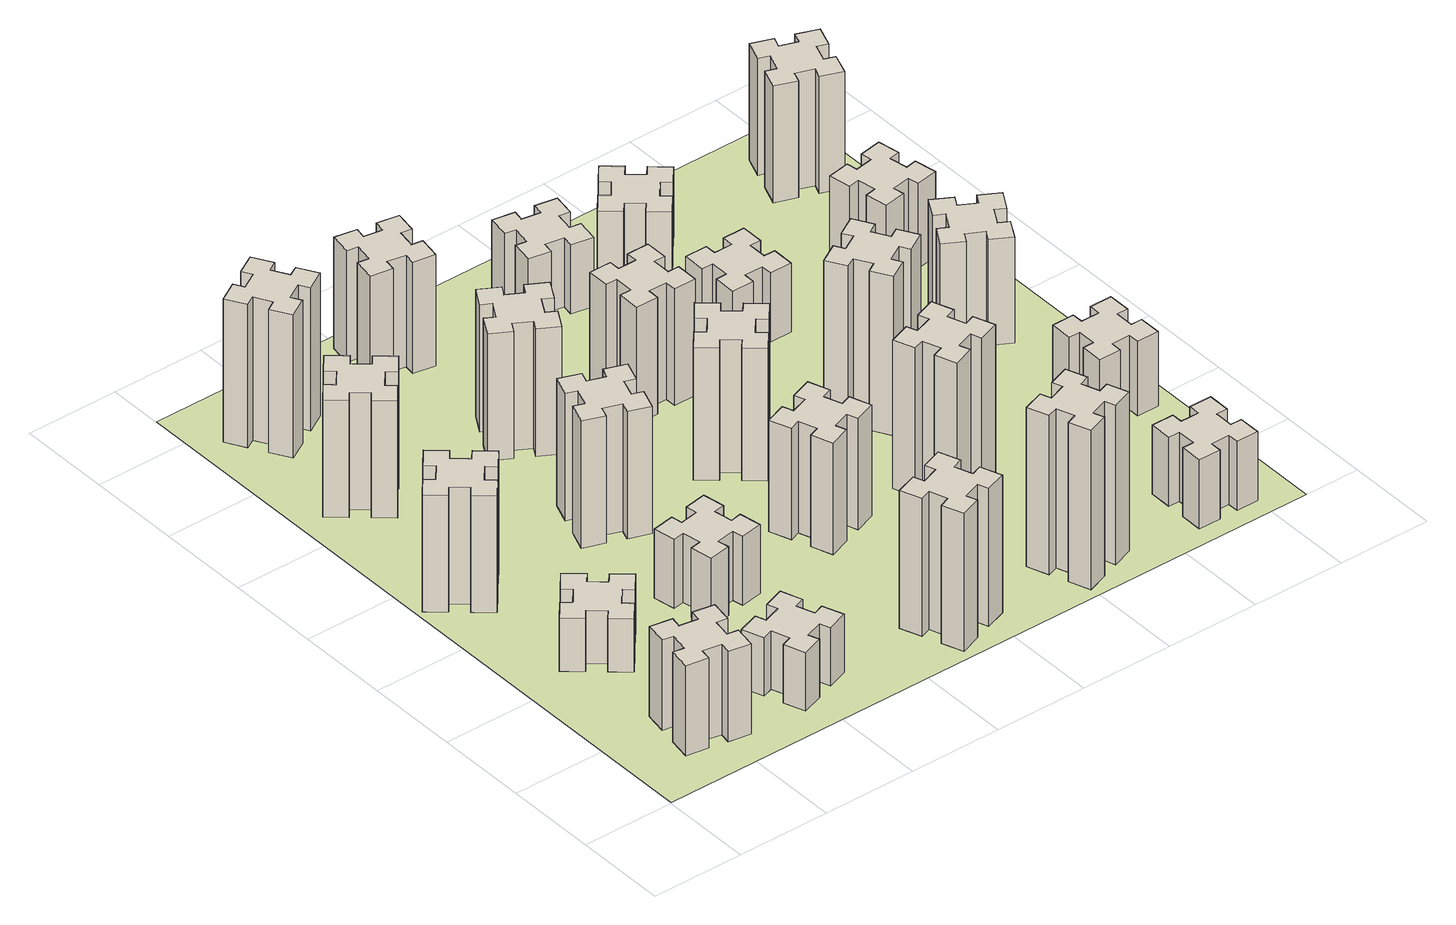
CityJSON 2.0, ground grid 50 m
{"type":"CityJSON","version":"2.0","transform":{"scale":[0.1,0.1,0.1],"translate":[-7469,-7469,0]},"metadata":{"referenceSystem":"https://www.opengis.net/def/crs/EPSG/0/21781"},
"CityObjects":{
"building1":{"type":"Building","attributes":{"class":"1000","function":"1000","usage":"1000","yearOfConstruction":2016,"roofType":"1000","measuredHeight":51,"storeysAboveGround":30,"storeysBelowGround":0},"geometry":[{"type":"Solid","lod":"1","boundaries":[[[[0,1,2,3,4,5,6,7,8,9,10,11,12,13,14,15,16,17,18,19]],[[17,16,20,21]],[[16,15,22,20]],[[15,14,23,22]],[[14,13,24,23]],[[13,12,25,24]],[[12,11,26,25]],[[11,10,27,26]],[[10,9,28,27]],[[9,8,29,28]],[[8,7,30,29]],[[7,6,31,30]],[[6,5,32,31]],[[5,4,33,32]],[[4,3,34,33]],[[3,2,35,34]],[[2,1,36,35]],[[1,0,37,36]],[[0,19,38,37]],[[19,18,39,38]],[[18,17,21,39]],[[24,25,26,27,28,29,30,31,32,33,34,35,36,37,38,39,21,20,22,23]]]]}]},
"building2":{"type":"Building","attributes":{"class":"1000","function":"1000","usage":"1000","yearOfConstruction":2016,"roofType":"1000","measuredHeight":30,"storeysAboveGround":30,"storeysBelowGround":0},"geometry":[{"type":"Solid","lod":"1","boundaries":[[[[40,41,42,43,44,45,46,47,48,49,50,51,52,53,54,55,56,57,58,59]],[[57,56,60,61]],[[56,55,62,60]],[[55,54,63,62]],[[54,53,64,63]],[[53,52,65,64]],[[52,51,66,65]],[[51,50,67,66]],[[50,49,68,67]],[[49,48,69,68]],[[48,47,70,69]],[[47,46,71,70]],[[46,45,72,71]],[[45,44,73,72]],[[44,43,74,73]],[[43,42,75,74]],[[42,41,76,75]],[[41,40,77,76]],[[40,59,78,77]],[[59,58,79,78]],[[58,57,61,79]],[[64,65,66,67,68,69,70,71,72,73,74,75,76,77,78,79,61,60,62,63]]]]}]},
"building3":{"type":"Building","attributes":{"class":"1000","function":"1000","usage":"1000","yearOfConstruction":2016,"roofType":"1000","measuredHeight":66,"storeysAboveGround":30,"storeysBelowGround":0},"geometry":[{"type":"Solid","lod":"1","boundaries":[[[[80,81,82,83,84,85,86,87,88,89,90,91,92,93,94,95,96,97,98,99]],[[97,96,100,101]],[[96,95,102,100]],[[95,94,103,102]],[[94,93,104,103]],[[93,92,105,104]],[[92,91,106,105]],[[91,90,107,106]],[[90,89,108,107]],[[89,88,109,108]],[[88,87,110,109]],[[87,86,111,110]],[[86,85,112,111]],[[85,84,113,112]],[[84,83,114,113]],[[83,82,115,114]],[[82,81,116,115]],[[81,80,117,116]],[[80,99,118,117]],[[99,98,119,118]],[[98,97,101,119]],[[104,105,106,107,108,109,110,111,112,113,114,115,116,117,118,119,101,100,102,103]]]]}]},
"building4":{"type":"Building","attributes":{"class":"1000","function":"1000","usage":"1000","yearOfConstruction":2016,"roofType":"1000","measuredHeight":33,"storeysAboveGround":30,"storeysBelowGround":0},"geometry":[{"type":"Solid","lod":"1","boundaries":[[[[120,121,122,123,124,125,126,127,128,129,130,131,132,133,134,135,136,137,138,139]],[[137,136,140,141]],[[136,135,142,140]],[[135,134,143,142]],[[134,133,144,143]],[[133,132,145,144]],[[132,131,146,145]],[[131,130,147,146]],[[130,129,148,147]],[[129,128,149,148]],[[128,127,150,149]],[[127,126,151,150]],[[126,125,152,151]],[[125,124,153,152]],[[124,123,154,153]],[[123,122,155,154]],[[122,121,156,155]],[[121,120,157,156]],[[120,139,158,157]],[[139,138,159,158]],[[138,137,141,159]],[[144,145,146,147,148,149,150,151,152,153,154,155,156,157,158,159,141,140,142,143]]]]}]},
"building5":{"type":"Building","attributes":{"class":"1000","function":"1000","usage":"1000","yearOfConstruction":2016,"roofType":"1000","measuredHeight":66,"storeysAboveGround":30,"storeysBelowGround":0},"geometry":[{"type":"Solid","lod":"1","boundaries":[[[[160,161,162,163,164,165,166,167,168,169,170,171,172,173,174,175,176,177,178,179]],[[177,176,180,181]],[[176,175,182,180]],[[175,174,183,182]],[[174,173,184,183]],[[173,172,185,184]],[[172,171,186,185]],[[171,170,187,186]],[[170,169,188,187]],[[169,168,189,188]],[[168,167,190,189]],[[167,166,191,190]],[[166,165,192,191]],[[165,164,193,192]],[[164,163,194,193]],[[163,162,195,194]],[[162,161,196,195]],[[161,160,197,196]],[[160,179,198,197]],[[179,178,199,198]],[[178,177,181,199]],[[184,185,186,187,188,189,190,191,192,193,194,195,196,197,198,199,181,180,182,183]]]]}]},
"building6":{"type":"Building","attributes":{"class":"1000","function":"1000","usage":"1000","yearOfConstruction":2016,"roofType":"1000","measuredHeight":81,"storeysAboveGround":30,"storeysBelowGround":0},"geometry":[{"type":"Solid","lod":"1","boundaries":[[[[200,201,202,203,204,205,206,207,208,209,210,211,212,213,214,215,216,217,218,219]],[[217,216,220,221]],[[216,215,222,220]],[[215,214,223,222]],[[214,213,224,223]],[[213,212,225,224]],[[212,211,226,225]],[[211,210,227,226]],[[210,209,228,227]],[[209,208,229,228]],[[208,207,230,229]],[[207,206,231,230]],[[206,205,232,231]],[[205,204,233,232]],[[204,203,234,233]],[[203,202,235,234]],[[202,201,236,235]],[[201,200,237,236]],[[200,219,238,237]],[[219,218,239,238]],[[218,217,221,239]],[[224,225,226,227,228,229,230,231,232,233,234,235,236,237,238,239,221,220,222,223]]]]}]},
"building7":{"type":"Building","attributes":{"class":"1000","function":"1000","usage":"1000","yearOfConstruction":2016,"roofType":"1000","measuredHeight":39,"storeysAboveGround":30,"storeysBelowGround":0},"geometry":[{"type":"Solid","lod":"1","boundaries":[[[[240,241,242,243,244,245,246,247,248,249,250,251,252,253,254,255,256,257,258,259]],[[257,256,260,261]],[[256,255,262,260]],[[255,254,263,262]],[[254,253,264,263]],[[253,252,265,264]],[[252,251,266,265]],[[251,250,267,266]],[[250,249,268,267]],[[249,248,269,268]],[[248,247,270,269]],[[247,246,271,270]],[[246,245,272,271]],[[245,244,273,272]],[[244,243,274,273]],[[243,242,275,274]],[[242,241,276,275]],[[241,240,277,276]],[[240,259,278,277]],[[259,258,279,278]],[[258,257,261,279]],[[264,265,266,267,268,269,270,271,272,273,274,275,276,277,278,279,261,260,262,263]]]]}]},
"building8":{"type":"Building","attributes":{"class":"1000","function":"1000","usage":"1000","yearOfConstruction":2016,"roofType":"1000","measuredHeight":72,"storeysAboveGround":30,"storeysBelowGround":0},"geometry":[{"type":"Solid","lod":"1","boundaries":[[[[280,281,282,283,284,285,286,287,288,289,290,291,292,293,294,295,296,297,298,299]],[[297,296,300,301]],[[296,295,302,300]],[[295,294,303,302]],[[294,293,304,303]],[[293,292,305,304]],[[292,291,306,305]],[[291,290,307,306]],[[290,289,308,307]],[[289,288,309,308]],[[288,287,310,309]],[[287,286,311,310]],[[286,285,312,311]],[[285,284,313,312]],[[284,283,314,313]],[[283,282,315,314]],[[282,281,316,315]],[[281,280,317,316]],[[280,299,318,317]],[[299,298,319,318]],[[298,297,301,319]],[[304,305,306,307,308,309,310,311,312,313,314,315,316,317,318,319,301,300,302,303]]]]}]},
"building9":{"type":"Building","attributes":{"class":"1000","function":"1000","usage":"1000","yearOfConstruction":2016,"roofType":"1000","measuredHeight":78,"storeysAboveGround":30,"storeysBelowGround":0},"geometry":[{"type":"Solid","lod":"1","boundaries":[[[[320,321,322,323,324,325,326,327,328,329,330,331,332,333,334,335,336,337,338,339]],[[337,336,340,341]],[[336,335,342,340]],[[335,334,343,342]],[[334,333,344,343]],[[333,332,345,344]],[[332,331,346,345]],[[331,330,347,346]],[[330,329,348,347]],[[329,328,349,348]],[[328,327,350,349]],[[327,326,351,350]],[[326,325,352,351]],[[325,324,353,352]],[[324,323,354,353]],[[323,322,355,354]],[[322,321,356,355]],[[321,320,357,356]],[[320,339,358,357]],[[339,338,359,358]],[[338,337,341,359]],[[344,345,346,347,348,349,350,351,352,353,354,355,356,357,358,359,341,340,342,343]]]]}]},
"building10":{"type":"Building","attributes":{"class":"1000","function":"1000","usage":"1000","yearOfConstruction":2016,"roofType":"1000","measuredHeight":72,"storeysAboveGround":30,"storeysBelowGround":0},"geometry":[{"type":"Solid","lod":"1","boundaries":[[[[360,361,362,363,364,365,366,367,368,369,370,371,372,373,374,375,376,377,378,379]],[[377,376,380,381]],[[376,375,382,380]],[[375,374,383,382]],[[374,373,384,383]],[[373,372,385,384]],[[372,371,386,385]],[[371,370,387,386]],[[370,369,388,387]],[[369,368,389,388]],[[368,367,390,389]],[[367,366,391,390]],[[366,365,392,391]],[[365,364,393,392]],[[364,363,394,393]],[[363,362,395,394]],[[362,361,396,395]],[[361,360,397,396]],[[360,379,398,397]],[[379,378,399,398]],[[378,377,381,399]],[[384,385,386,387,388,389,390,391,392,393,394,395,396,397,398,399,381,380,382,383]]]]}]},
"building11":{"type":"Building","attributes":{"class":"1000","function":"1000","usage":"1000","yearOfConstruction":2016,"roofType":"1000","measuredHeight":63,"storeysAboveGround":30,"storeysBelowGround":0},"geometry":[{"type":"Solid","lod":"1","boundaries":[[[[400,401,402,403,404,405,406,407,408,409,410,411,412,413,414,415,416,417,418,419]],[[417,416,420,421]],[[416,415,422,420]],[[415,414,423,422]],[[414,413,424,423]],[[413,412,425,424]],[[412,411,426,425]],[[411,410,427,426]],[[410,409,428,427]],[[409,408,429,428]],[[408,407,430,429]],[[407,406,431,430]],[[406,405,432,431]],[[405,404,433,432]],[[404,403,434,433]],[[403,402,435,434]],[[402,401,436,435]],[[401,400,437,436]],[[400,419,438,437]],[[419,418,439,438]],[[418,417,421,439]],[[424,425,426,427,428,429,430,431,432,433,434,435,436,437,438,439,421,420,422,423]]]]}]},
"building12":{"type":"Building","attributes":{"class":"1000","function":"1000","usage":"1000","yearOfConstruction":2016,"roofType":"1000","measuredHeight":63,"storeysAboveGround":30,"storeysBelowGround":0},"geometry":[{"type":"Solid","lod":"1","boundaries":[[[[440,441,442,443,444,445,446,447,448,449,450,451,452,453,454,455,456,457,458,459]],[[457,456,460,461]],[[456,455,462,460]],[[455,454,463,462]],[[454,453,464,463]],[[453,452,465,464]],[[452,451,466,465]],[[451,450,467,466]],[[450,449,468,467]],[[449,448,469,468]],[[448,447,470,469]],[[447,446,471,470]],[[446,445,472,471]],[[445,444,473,472]],[[444,443,474,473]],[[443,442,475,474]],[[442,441,476,475]],[[441,440,477,476]],[[440,459,478,477]],[[459,458,479,478]],[[458,457,461,479]],[[464,465,466,467,468,469,470,471,472,473,474,475,476,477,478,479,461,460,462,463]]]]}]},
"building13":{"type":"Building","attributes":{"class":"1000","function":"1000","usage":"1000","yearOfConstruction":2016,"roofType":"1000","measuredHeight":75,"storeysAboveGround":30,"storeysBelowGround":0},"geometry":[{"type":"Solid","lod":"1","boundaries":[[[[480,481,482,483,484,485,486,487,488,489,490,491,492,493,494,495,496,497,498,499]],[[497,496,500,501]],[[496,495,502,500]],[[495,494,503,502]],[[494,493,504,503]],[[493,492,505,504]],[[492,491,506,505]],[[491,490,507,506]],[[490,489,508,507]],[[489,488,509,508]],[[488,487,510,509]],[[487,486,511,510]],[[486,485,512,511]],[[485,484,513,512]],[[484,483,514,513]],[[483,482,515,514]],[[482,481,516,515]],[[481,480,517,516]],[[480,499,518,517]],[[499,498,519,518]],[[498,497,501,519]],[[504,505,506,507,508,509,510,511,512,513,514,515,516,517,518,519,501,500,502,503]]]]}]},
"building14":{"type":"Building","attributes":{"class":"1000","function":"1000","usage":"1000","yearOfConstruction":2016,"roofType":"1000","measuredHeight":66,"storeysAboveGround":30,"storeysBelowGround":0},"geometry":[{"type":"Solid","lod":"1","boundaries":[[[[520,521,522,523,524,525,526,527,528,529,530,531,532,533,534,535,536,537,538,539]],[[537,536,540,541]],[[536,535,542,540]],[[535,534,543,542]],[[534,533,544,543]],[[533,532,545,544]],[[532,531,546,545]],[[531,530,547,546]],[[530,529,548,547]],[[529,528,549,548]],[[528,527,550,549]],[[527,526,551,550]],[[526,525,552,551]],[[525,524,553,552]],[[524,523,554,553]],[[523,522,555,554]],[[522,521,556,555]],[[521,520,557,556]],[[520,539,558,557]],[[539,538,559,558]],[[538,537,541,559]],[[544,545,546,547,548,549,550,551,552,553,554,555,556,557,558,559,541,540,542,543]]]]}]},
"building15":{"type":"Building","attributes":{"class":"1000","function":"1000","usage":"1000","yearOfConstruction":2016,"roofType":"1000","measuredHeight":90,"storeysAboveGround":30,"storeysBelowGround":0},"geometry":[{"type":"Solid","lod":"1","boundaries":[[[[560,561,562,563,564,565,566,567,568,569,570,571,572,573,574,575,576,577,578,579]],[[577,576,580,581]],[[576,575,582,580]],[[575,574,583,582]],[[574,573,584,583]],[[573,572,585,584]],[[572,571,586,585]],[[571,570,587,586]],[[570,569,588,587]],[[569,568,589,588]],[[568,567,590,589]],[[567,566,591,590]],[[566,565,592,591]],[[565,564,593,592]],[[564,563,594,593]],[[563,562,595,594]],[[562,561,596,595]],[[561,560,597,596]],[[560,579,598,597]],[[579,578,599,598]],[[578,577,581,599]],[[584,585,586,587,588,589,590,591,592,593,594,595,596,597,598,599,581,580,582,583]]]]}]},
"building16":{"type":"Building","attributes":{"class":"1000","function":"1000","usage":"1000","yearOfConstruction":2016,"roofType":"1000","measuredHeight":84,"storeysAboveGround":30,"storeysBelowGround":0},"geometry":[{"type":"Solid","lod":"1","boundaries":[[[[600,601,602,603,604,605,606,607,608,609,610,611,612,613,614,615,616,617,618,619]],[[617,616,620,621]],[[616,615,622,620]],[[615,614,623,622]],[[614,613,624,623]],[[613,612,625,624]],[[612,611,626,625]],[[611,610,627,626]],[[610,609,628,627]],[[609,608,629,628]],[[608,607,630,629]],[[607,606,631,630]],[[606,605,632,631]],[[605,604,633,632]],[[604,603,634,633]],[[603,602,635,634]],[[602,601,636,635]],[[601,600,637,636]],[[600,619,638,637]],[[619,618,639,638]],[[618,617,621,639]],[[624,625,626,627,628,629,630,631,632,633,634,635,636,637,638,639,621,620,622,623]]]]}]},
"building17":{"type":"Building","attributes":{"class":"1000","function":"1000","usage":"1000","yearOfConstruction":2016,"roofType":"1000","measuredHeight":39,"storeysAboveGround":30,"storeysBelowGround":0},"geometry":[{"type":"Solid","lod":"1","boundaries":[[[[640,641,642,643,644,645,646,647,648,649,650,651,652,653,654,655,656,657,658,659]],[[657,656,660,661]],[[656,655,662,660]],[[655,654,663,662]],[[654,653,664,663]],[[653,652,665,664]],[[652,651,666,665]],[[651,650,667,666]],[[650,649,668,667]],[[649,648,669,668]],[[648,647,670,669]],[[647,646,671,670]],[[646,645,672,671]],[[645,644,673,672]],[[644,643,674,673]],[[643,642,675,674]],[[642,641,676,675]],[[641,640,677,676]],[[640,659,678,677]],[[659,658,679,678]],[[658,657,661,679]],[[664,665,666,667,668,669,670,671,672,673,674,675,676,677,678,679,661,660,662,663]]]]}]},
"building18":{"type":"Building","attributes":{"class":"1000","function":"1000","usage":"1000","yearOfConstruction":2016,"roofType":"1000","measuredHeight":90,"storeysAboveGround":30,"storeysBelowGround":0},"geometry":[{"type":"Solid","lod":"1","boundaries":[[[[680,681,682,683,684,685,686,687,688,689,690,691,692,693,694,695,696,697,698,699]],[[697,696,700,701]],[[696,695,702,700]],[[695,694,703,702]],[[694,693,704,703]],[[693,692,705,704]],[[692,691,706,705]],[[691,690,707,706]],[[690,689,708,707]],[[689,688,709,708]],[[688,687,710,709]],[[687,686,711,710]],[[686,685,712,711]],[[685,684,713,712]],[[684,683,714,713]],[[683,682,715,714]],[[682,681,716,715]],[[681,680,717,716]],[[680,699,718,717]],[[699,698,719,718]],[[698,697,701,719]],[[704,705,706,707,708,709,710,711,712,713,714,715,716,717,718,719,701,700,702,703]]]]}]},
"building19":{"type":"Building","attributes":{"class":"1000","function":"1000","usage":"1000","yearOfConstruction":2016,"roofType":"1000","measuredHeight":39,"storeysAboveGround":30,"storeysBelowGround":0},"geometry":[{"type":"Solid","lod":"1","boundaries":[[[[720,721,722,723,724,725,726,727,728,729,730,731,732,733,734,735,736,737,738,739]],[[737,736,740,741]],[[736,735,742,740]],[[735,734,743,742]],[[734,733,744,743]],[[733,732,745,744]],[[732,731,746,745]],[[731,730,747,746]],[[730,729,748,747]],[[729,728,749,748]],[[728,727,750,749]],[[727,726,751,750]],[[726,725,752,751]],[[725,724,753,752]],[[724,723,754,753]],[[723,722,755,754]],[[722,721,756,755]],[[721,720,757,756]],[[720,739,758,757]],[[739,738,759,758]],[[738,737,741,759]],[[744,745,746,747,748,749,750,751,752,753,754,755,756,757,758,759,741,740,742,743]]]]}]},
"building20":{"type":"Building","attributes":{"class":"1000","function":"1000","usage":"1000","yearOfConstruction":2016,"roofType":"1000","measuredHeight":39,"storeysAboveGround":30,"storeysBelowGround":0},"geometry":[{"type":"Solid","lod":"1","boundaries":[[[[760,761,762,763,764,765,766,767,768,769,770,771,772,773,774,775,776,777,778,779]],[[777,776,780,781]],[[776,775,782,780]],[[775,774,783,782]],[[774,773,784,783]],[[773,772,785,784]],[[772,771,786,785]],[[771,770,787,786]],[[770,769,788,787]],[[769,768,789,788]],[[768,767,790,789]],[[767,766,791,790]],[[766,765,792,791]],[[765,764,793,792]],[[764,763,794,793]],[[763,762,795,794]],[[762,761,796,795]],[[761,760,797,796]],[[760,779,798,797]],[[779,778,799,798]],[[778,777,781,799]],[[784,785,786,787,788,789,790,791,792,793,794,795,796,797,798,799,781,780,782,783]]]]}]},
"building21":{"type":"Building","attributes":{"class":"1000","function":"1000","usage":"1000","yearOfConstruction":2016,"roofType":"1000","measuredHeight":36,"storeysAboveGround":30,"storeysBelowGround":0},"geometry":[{"type":"Solid","lod":"1","boundaries":[[[[800,801,802,803,804,805,806,807,808,809,810,811,812,813,814,815,816,817,818,819]],[[817,816,820,821]],[[816,815,822,820]],[[815,814,823,822]],[[814,813,824,823]],[[813,812,825,824]],[[812,811,826,825]],[[811,810,827,826]],[[810,809,828,827]],[[809,808,829,828]],[[808,807,830,829]],[[807,806,831,830]],[[806,805,832,831]],[[805,804,833,832]],[[804,803,834,833]],[[803,802,835,834]],[[802,801,836,835]],[[801,800,837,836]],[[800,819,838,837]],[[819,818,839,838]],[[818,817,821,839]],[[824,825,826,827,828,829,830,831,832,833,834,835,836,837,838,839,821,820,822,823]]]]}]},
"building22":{"type":"Building","attributes":{"class":"1000","function":"1000","usage":"1000","yearOfConstruction":2016,"roofType":"1000","measuredHeight":42,"storeysAboveGround":30,"storeysBelowGround":0},"geometry":[{"type":"Solid","lod":"1","boundaries":[[[[840,841,842,843,844,845,846,847,848,849,850,851,852,853,854,855,856,857,858,859]],[[857,856,860,861]],[[856,855,862,860]],[[855,854,863,862]],[[854,853,864,863]],[[853,852,865,864]],[[852,851,866,865]],[[851,850,867,866]],[[850,849,868,867]],[[849,848,869,868]],[[848,847,870,869]],[[847,846,871,870]],[[846,845,872,871]],[[845,844,873,872]],[[844,843,874,873]],[[843,842,875,874]],[[842,841,876,875]],[[841,840,877,876]],[[840,859,878,877]],[[859,858,879,878]],[[858,857,861,879]],[[864,865,866,867,868,869,870,871,872,873,874,875,876,877,878,879,861,860,862,863]]]]}]},
"building23":{"type":"Building","attributes":{"class":"1000","function":"1000","usage":"1000","yearOfConstruction":2016,"roofType":"1000","measuredHeight":60,"storeysAboveGround":30,"storeysBelowGround":0},"geometry":[{"type":"Solid","lod":"1","boundaries":[[[[880,881,882,883,884,885,886,887,888,889,890,891,892,893,894,895,896,897,898,899]],[[897,896,900,901]],[[896,895,902,900]],[[895,894,903,902]],[[894,893,904,903]],[[893,892,905,904]],[[892,891,906,905]],[[891,890,907,906]],[[890,889,908,907]],[[889,888,909,908]],[[888,887,910,909]],[[887,886,911,910]],[[886,885,912,911]],[[885,884,913,912]],[[884,883,914,913]],[[883,882,915,914]],[[882,881,916,915]],[[881,880,917,916]],[[880,899,918,917]],[[899,898,919,918]],[[898,897,901,919]],[[904,905,906,907,908,909,910,911,912,913,914,915,916,917,918,919,901,900,902,903]]]]}]},
"building24":{"type":"Building","attributes":{"class":"1000","function":"1000","usage":"1000","yearOfConstruction":2016,"roofType":"1000","measuredHeight":48,"storeysAboveGround":30,"storeysBelowGround":0},"geometry":[{"type":"Solid","lod":"1","boundaries":[[[[920,921,922,923,924,925,926,927,928,929,930,931,932,933,934,935,936,937,938,939]],[[937,936,940,941]],[[936,935,942,940]],[[935,934,943,942]],[[934,933,944,943]],[[933,932,945,944]],[[932,931,946,945]],[[931,930,947,946]],[[930,929,948,947]],[[929,928,949,948]],[[928,927,950,949]],[[927,926,951,950]],[[926,925,952,951]],[[925,924,953,952]],[[924,923,954,953]],[[923,922,955,954]],[[922,921,956,955]],[[921,920,957,956]],[[920,939,958,957]],[[939,938,959,958]],[[938,937,941,959]],[[944,945,946,947,948,949,950,951,952,953,954,955,956,957,958,959,941,940,942,943]]]]}]},
"building25":{"type":"Building","attributes":{"class":"1000","function":"1000","usage":"1000","yearOfConstruction":2016,"roofType":"1000","measuredHeight":66,"storeysAboveGround":30,"storeysBelowGround":0},"geometry":[{"type":"Solid","lod":"1","boundaries":[[[[960,961,962,963,964,965,966,967,968,969,970,971,972,973,974,975,976,977,978,979]],[[977,976,980,981]],[[976,975,982,980]],[[975,974,983,982]],[[974,973,984,983]],[[973,972,985,984]],[[972,971,986,985]],[[971,970,987,986]],[[970,969,988,987]],[[969,968,989,988]],[[968,967,990,989]],[[967,966,991,990]],[[966,965,992,991]],[[965,964,993,992]],[[964,963,994,993]],[[963,962,995,994]],[[962,961,996,995]],[[961,960,997,996]],[[960,979,998,997]],[[979,978,999,998]],[[978,977,981,999]],[[984,985,986,987,988,989,990,991,992,993,994,995,996,997,998,999,981,980,982,983]]]]}]},
"landuse1":{"type":"LandUse","attributes":{"name":"plot1","function":"1010"},"geometry":[{"type":"MultiSurface","lod":"1","boundaries":[[[1000,1001,1002,1003]]]}]}
},
"vertices":[
[376,444,0],[358,345,0],[299,356,0],[278,237,0],[397,217,0],[407,276,0],[505,258,0],[495,199,0],[613,178,0],[634,297,0],[575,307,0],[592,405,0],[651,395,0],[672,513,0],[554,534,0],[544,475,0],[445,492,0],[456,551,0],[337,572,0],[317,454,0],[445,492,510],[456,551,510],[544,475,510],[554,534,510],[672,513,510],[651,395,510],[592,405,510],[575,307,510],[634,297,510],[613,178,510],[495,199,510],[505,258,510],[407,276,510],[397,217,510],[278,237,510],[299,356,510],[358,345,510],[376,444,510],[317,454,510],[337,572,510],
[423,1224,0],[359,1148,0],[313,1186,0],[236,1094,0],[328,1017,0],[366,1063,0],[443,999,0],[404,953,0],[496,876,0],[573,968,0],[527,1006,0],[592,1083,0],[638,1044,0],[715,1136,0],[623,1213,0],[584,1167,0],[508,1232,0],[546,1278,0],[454,1355,0],[377,1263,0],[508,1232,300],[546,1278,300],[584,1167,300],[623,1213,300],[715,1136,300],[638,1044,300],[592,1083,300],[527,1006,300],[573,968,300],[496,876,300],[404,953,300],[443,999,300],[366,1063,300],[328,1017,300],[236,1094,300],[313,1186,300],[359,1148,300],[423,1224,300],[377,1263,300],[454,1355,300],
[223,1964,0],[159,1888,0],[113,1926,0],[36,1834,0],[128,1757,0],[166,1803,0],[243,1739,0],[204,1693,0],[296,1616,0],[373,1708,0],[327,1746,0],[392,1823,0],[438,1784,0],[515,1876,0],[423,1953,0],[384,1907,0],[308,1972,0],[346,2018,0],[254,2095,0],[177,2003,0],[308,1972,660],[346,2018,660],[384,1907,660],[423,1953,660],[515,1876,660],[438,1784,660],[392,1823,660],[327,1746,660],[373,1708,660],[296,1616,660],[204,1693,660],[243,1739,660],[166,1803,660],[128,1757,660],[36,1834,660],[113,1926,660],[159,1888,660],[223,1964,660],[177,2003,660],[254,2095,660],
[1136,366,0],[1102,460,0],[1158,480,0],[1117,593,0],[1004,552,0],[1025,496,0],[931,462,0],[910,518,0],[797,477,0],[839,364,0],[895,385,0],[929,291,0],[873,270,0],[914,157,0],[1027,199,0],[1006,255,0],[1100,289,0],[1120,233,0],[1233,274,0],[1192,387,0],[1100,289,330],[1120,233,330],[1006,255,330],[1027,199,330],[914,157,330],[873,270,330],[929,291,330],[895,385,330],[839,364,330],[797,477,330],[910,518,330],[931,462,330],[1025,496,330],[1004,552,330],[1117,593,330],[1158,480,330],[1102,460,330],[1136,366,330],[1192,387,330],[1233,274,330],
[427,2586,0],[492,2663,0],[538,2624,0],[615,2716,0],[523,2793,0],[484,2747,0],[408,2812,0],[446,2858,0],[354,2935,0],[277,2843,0],[323,2804,0],[259,2728,0],[213,2766,0],[136,2674,0],[228,2597,0],[266,2643,0],[343,2579,0],[304,2533,0],[396,2456,0],[473,2548,0],[343,2579,660],[304,2533,660],[266,2643,660],[228,2597,660],[136,2674,660],[213,2766,660],[259,2728,660],[323,2804,660],[277,2843,660],[354,2935,660],[446,2858,660],[408,2812,660],[484,2747,660],[523,2793,660],[615,2716,660],[538,2624,660],[492,2663,660],[427,2586,660],[473,2548,660],[396,2456,660],
[364,3456,0],[277,3406,0],[247,3458,0],[143,3398,0],[203,3294,0],[255,3324,0],[305,3237,0],[253,3207,0],[313,3103,0],[417,3163,0],[387,3215,0],[474,3265,0],[504,3213,0],[608,3273,0],[548,3377,0],[496,3347,0],[446,3434,0],[498,3464,0],[438,3568,0],[334,3508,0],[446,3434,810],[498,3464,810],[496,3347,810],[548,3377,810],[608,3273,810],[504,3213,810],[474,3265,810],[387,3215,810],[417,3163,810],[313,3103,810],[253,3207,810],[305,3237,810],[255,3324,810],[203,3294,810],[143,3398,810],[247,3458,810],[277,3406,810],[364,3456,810],[334,3508,810],[438,3568,810],
[998,1145,0],[1016,1047,0],[957,1037,0],[977,918,0],[1096,939,0],[1085,998,0],[1184,1016,0],[1194,957,0],[1312,977,0],[1291,1096,0],[1232,1085,0],[1215,1184,0],[1274,1194,0],[1253,1312,0],[1135,1291,0],[1145,1232,0],[1047,1215,0],[1037,1274,0],[918,1253,0],[939,1135,0],[1047,1215,390],[1037,1274,390],[1145,1232,390],[1135,1291,390],[1253,1312,390],[1274,1194,390],[1215,1184,390],[1232,1085,390],[1291,1096,390],[1312,977,390],[1194,957,390],[1184,1016,390],[1085,998,390],[1096,939,390],[977,918,390],[957,1037,390],[1016,1047,390],[998,1145,390],[939,1135,390],[918,1253,390],
[1202,1771,0],[1236,1865,0],[1292,1844,0],[1333,1957,0],[1220,1998,0],[1200,1942,0],[1106,1976,0],[1127,2032,0],[1014,2073,0],[973,1960,0],[1029,1940,0],[995,1846,0],[939,1867,0],[897,1754,0],[1010,1713,0],[1031,1769,0],[1125,1735,0],[1104,1679,0],[1217,1637,0],[1258,1750,0],[1125,1735,720],[1104,1679,720],[1031,1769,720],[1010,1713,720],[897,1754,720],[939,1867,720],[995,1846,720],[1029,1940,720],[973,1960,720],[1014,2073,720],[1127,2032,720],[1106,1976,720],[1200,1942,720],[1220,1998,720],[1333,1957,720],[1292,1844,720],[1236,1865,720],[1202,1771,720],[1258,1750,720],[1217,1637,720],
[1865,396,0],[1771,362,0],[1750,418,0],[1637,377,0],[1679,264,0],[1735,285,0],[1769,191,0],[1713,170,0],[1754,57,0],[1867,99,0],[1846,155,0],[1940,189,0],[1960,133,0],[2073,174,0],[2032,287,0],[1976,266,0],[1942,360,0],[1998,380,0],[1957,493,0],[1844,452,0],[1942,360,780],[1998,380,780],[1976,266,780],[2032,287,780],[2073,174,780],[1960,133,780],[1940,189,780],[1846,155,780],[1867,99,780],[1754,57,780],[1713,170,780],[1769,191,780],[1735,285,780],[1679,264,780],[1637,377,780],[1750,418,780],[1771,362,780],[1865,396,780],[1844,452,780],[1957,493,780],
[1286,2497,0],[1336,2584,0],[1388,2554,0],[1448,2658,0],[1344,2718,0],[1314,2666,0],[1227,2716,0],[1257,2768,0],[1153,2828,0],[1093,2724,0],[1145,2694,0],[1095,2607,0],[1043,2637,0],[983,2533,0],[1087,2473,0],[1117,2525,0],[1204,2475,0],[1174,2423,0],[1278,2363,0],[1338,2467,0],[1204,2475,720],[1174,2423,720],[1117,2525,720],[1087,2473,720],[983,2533,720],[1043,2637,720],[1095,2607,720],[1145,2694,720],[1093,2724,720],[1153,2828,720],[1257,2768,720],[1227,2716,720],[1314,2666,720],[1344,2718,720],[1448,2658,720],[1388,2554,720],[1336,2584,720],[1286,2497,720],[1338,2467,720],[1278,2363,720],
[1016,3504,0],[998,3405,0],[939,3416,0],[918,3297,0],[1037,3277,0],[1047,3336,0],[1145,3318,0],[1135,3259,0],[1253,3238,0],[1274,3357,0],[1215,3367,0],[1232,3465,0],[1291,3455,0],[1312,3573,0],[1194,3594,0],[1184,3535,0],[1085,3552,0],[1096,3611,0],[977,3632,0],[957,3514,0],[1085,3552,630],[1096,3611,630],[1184,3535,630],[1194,3594,630],[1312,3573,630],[1291,3455,630],[1232,3465,630],[1215,3367,630],[1274,3357,630],[1253,3238,630],[1135,3259,630],[1145,3318,630],[1047,3336,630],[1037,3277,630],[918,3297,630],[939,3416,630],[998,3405,630],[1016,3504,630],[957,3514,630],[977,3632,630],
[1846,1095,0],[1940,1129,0],[1960,1073,0],[2073,1114,0],[2032,1227,0],[1976,1206,0],[1942,1300,0],[1998,1320,0],[1957,1433,0],[1844,1392,0],[1865,1336,0],[1771,1302,0],[1750,1358,0],[1637,1317,0],[1679,1204,0],[1735,1225,0],[1769,1131,0],[1713,1110,0],[1754,997,0],[1867,1039,0],[1769,1131,630],[1713,1110,630],[1735,1225,630],[1679,1204,630],[1637,1317,630],[1750,1358,630],[1771,1302,630],[1865,1336,630],[1844,1392,630],[1957,1433,630],[1998,1320,630],[1942,1300,630],[1976,1206,630],[2032,1227,630],[2073,1114,630],[1960,1073,630],[1940,1129,630],[1846,1095,630],[1867,1039,630],[1754,997,630],
[1964,1907,0],[1888,1972,0],[1926,2018,0],[1834,2095,0],[1757,2003,0],[1803,1964,0],[1739,1888,0],[1693,1926,0],[1616,1834,0],[1708,1757,0],[1746,1803,0],[1823,1739,0],[1784,1693,0],[1876,1616,0],[1953,1708,0],[1907,1746,0],[1972,1823,0],[2018,1784,0],[2095,1876,0],[2003,1953,0],[1972,1823,750],[2018,1784,750],[1907,1746,750],[1953,1708,750],[1876,1616,750],[1784,1693,750],[1823,1739,750],[1746,1803,750],[1708,1757,750],[1616,1834,750],[1693,1926,750],[1739,1888,750],[1803,1964,750],[1757,2003,750],[1834,2095,750],[1926,2018,750],[1888,1972,750],[1964,1907,750],[2003,1953,750],[2095,1876,750],
[1965,2445,0],[1965,2545,0],[2025,2545,0],[2025,2665,0],[1905,2665,0],[1905,2605,0],[1805,2605,0],[1805,2665,0],[1685,2665,0],[1685,2545,0],[1745,2545,0],[1745,2445,0],[1685,2445,0],[1685,2325,0],[1805,2325,0],[1805,2385,0],[1905,2385,0],[1905,2325,0],[2025,2325,0],[2025,2445,0],[1905,2385,660],[1905,2325,660],[1805,2385,660],[1805,2325,660],[1685,2325,660],[1685,2445,660],[1745,2445,660],[1745,2545,660],[1685,2545,660],[1685,2665,660],[1805,2665,660],[1805,2605,660],[1905,2605,660],[1905,2665,660],[2025,2665,660],[2025,2545,660],[1965,2545,660],[1965,2445,660],[2025,2445,660],[2025,2325,660],
[2716,266,0],[2682,360,0],[2738,380,0],[2697,493,0],[2584,452,0],[2605,396,0],[2511,362,0],[2490,418,0],[2377,377,0],[2419,264,0],[2475,285,0],[2509,191,0],[2453,170,0],[2494,57,0],[2607,99,0],[2586,155,0],[2680,189,0],[2700,133,0],[2813,174,0],[2772,287,0],[2680,189,900],[2700,133,900],[2586,155,900],[2607,99,900],[2494,57,900],[2453,170,900],[2509,191,900],[2475,285,900],[2419,264,900],[2377,377,900],[2490,418,900],[2511,362,900],[2605,396,900],[2584,452,900],[2697,493,900],[2738,380,900],[2682,360,900],[2716,266,900],[2772,287,900],[2813,174,900],
[2505,1236,0],[2411,1202,0],[2390,1258,0],[2277,1217,0],[2319,1104,0],[2375,1125,0],[2409,1031,0],[2353,1010,0],[2394,897,0],[2507,939,0],[2486,995,0],[2580,1029,0],[2600,973,0],[2713,1014,0],[2672,1127,0],[2616,1106,0],[2582,1200,0],[2638,1220,0],[2597,1333,0],[2484,1292,0],[2582,1200,840],[2638,1220,840],[2616,1106,840],[2672,1127,840],[2713,1014,840],[2600,973,840],[2580,1029,840],[2486,995,840],[2507,939,840],[2394,897,840],[2353,1010,840],[2409,1031,840],[2375,1125,840],[2319,1104,840],[2277,1217,840],[2390,1258,840],[2411,1202,840],[2505,1236,840],[2484,1292,840],[2597,1333,840],
[1887,3236,0],[1985,3218,0],[1975,3159,0],[2093,3138,0],[2114,3257,0],[2055,3267,0],[2072,3365,0],[2131,3355,0],[2152,3473,0],[2034,3494,0],[2024,3435,0],[1925,3452,0],[1936,3511,0],[1817,3532,0],[1797,3414,0],[1856,3404,0],[1838,3305,0],[1779,3316,0],[1758,3197,0],[1877,3177,0],[1838,3305,390],[1779,3316,390],[1856,3404,390],[1797,3414,390],[1817,3532,390],[1936,3511,390],[1925,3452,390],[2024,3435,390],[2034,3494,390],[2152,3473,390],[2131,3355,390],[2072,3365,390],[2055,3267,390],[2114,3257,390],[2093,3138,390],[1975,3159,390],[1985,3218,390],[1887,3236,390],[1877,3177,390],[1758,3197,390],
[2475,1744,0],[2525,1657,0],[2473,1627,0],[2533,1523,0],[2637,1583,0],[2607,1635,0],[2694,1685,0],[2724,1633,0],[2828,1693,0],[2768,1797,0],[2716,1767,0],[2666,1854,0],[2718,1884,0],[2658,1988,0],[2554,1928,0],[2584,1876,0],[2497,1826,0],[2467,1878,0],[2363,1818,0],[2423,1714,0],[2497,1826,900],[2467,1878,900],[2584,1876,900],[2554,1928,900],[2658,1988,900],[2718,1884,900],[2666,1854,900],[2716,1767,900],[2768,1797,900],[2828,1693,900],[2724,1633,900],[2694,1685,900],[2607,1635,900],[2637,1583,900],[2533,1523,900],[2473,1627,900],[2525,1657,900],[2475,1744,900],[2423,1714,900],[2363,1818,900],
[2445,2485,0],[2545,2485,0],[2545,2425,0],[2665,2425,0],[2665,2545,0],[2605,2545,0],[2605,2645,0],[2665,2645,0],[2665,2765,0],[2545,2765,0],[2545,2705,0],[2445,2705,0],[2445,2765,0],[2325,2765,0],[2325,2645,0],[2385,2645,0],[2385,2545,0],[2325,2545,0],[2325,2425,0],[2445,2425,0],[2385,2545,390],[2325,2545,390],[2385,2645,390],[2325,2645,390],[2325,2765,390],[2445,2765,390],[2445,2705,390],[2545,2705,390],[2545,2765,390],[2665,2765,390],[2665,2645,390],[2605,2645,390],[2605,2545,390],[2665,2545,390],[2665,2425,390],[2545,2425,390],[2545,2485,390],[2445,2485,390],[2445,2425,390],[2325,2425,390],
[3225,325,0],[3225,225,0],[3165,225,0],[3165,105,0],[3285,105,0],[3285,165,0],[3385,165,0],[3385,105,0],[3505,105,0],[3505,225,0],[3445,225,0],[3445,325,0],[3505,325,0],[3505,445,0],[3385,445,0],[3385,385,0],[3285,385,0],[3285,445,0],[3165,445,0],[3165,325,0],[3285,385,390],[3285,445,390],[3385,385,390],[3385,445,390],[3505,445,390],[3505,325,390],[3445,325,390],[3445,225,390],[3505,225,390],[3505,105,390],[3385,105,390],[3385,165,390],[3285,165,390],[3285,105,390],[3165,105,390],[3165,225,390],[3225,225,390],[3225,325,390],[3165,325,390],[3165,445,390],
[2443,3444,0],[2379,3368,0],[2333,3406,0],[2256,3314,0],[2348,3237,0],[2386,3283,0],[2463,3219,0],[2424,3173,0],[2516,3096,0],[2593,3188,0],[2547,3226,0],[2612,3303,0],[2658,3264,0],[2735,3356,0],[2643,3433,0],[2604,3387,0],[2528,3452,0],[2566,3498,0],[2474,3575,0],[2397,3483,0],[2528,3452,360],[2566,3498,360],[2604,3387,360],[2643,3433,360],[2735,3356,360],[2658,3264,360],[2612,3303,360],[2547,3226,360],[2593,3188,360],[2516,3096,360],[2424,3173,360],[2463,3219,360],[2386,3283,360],[2348,3237,360],[2256,3314,360],[2333,3406,360],[2379,3368,360],[2443,3444,360],[2397,3483,360],[2474,3575,360],
[3325,1165,0],[3325,1065,0],[3265,1065,0],[3265,945,0],[3385,945,0],[3385,1005,0],[3485,1005,0],[3485,945,0],[3605,945,0],[3605,1065,0],[3545,1065,0],[3545,1165,0],[3605,1165,0],[3605,1285,0],[3485,1285,0],[3485,1225,0],[3385,1225,0],[3385,1285,0],[3265,1285,0],[3265,1165,0],[3385,1225,420],[3385,1285,420],[3485,1225,420],[3485,1285,420],[3605,1285,420],[3605,1165,420],[3545,1165,420],[3545,1065,420],[3605,1065,420],[3605,945,420],[3485,945,420],[3485,1005,420],[3385,1005,420],[3385,945,420],[3265,945,420],[3265,1065,420],[3325,1065,420],[3325,1165,420],[3265,1165,420],[3265,1285,420],
[3406,1857,0],[3456,1944,0],[3508,1914,0],[3568,2018,0],[3464,2078,0],[3434,2026,0],[3347,2076,0],[3377,2128,0],[3273,2188,0],[3213,2084,0],[3265,2054,0],[3215,1967,0],[3163,1997,0],[3103,1893,0],[3207,1833,0],[3237,1885,0],[3324,1835,0],[3294,1783,0],[3398,1723,0],[3458,1827,0],[3324,1835,600],[3294,1783,600],[3237,1885,600],[3207,1833,600],[3103,1893,600],[3163,1997,600],[3215,1967,600],[3265,2054,600],[3213,2084,600],[3273,2188,600],[3377,2128,600],[3347,2076,600],[3434,2026,600],[3464,2078,600],[3568,2018,600],[3508,1914,600],[3456,1944,600],[3406,1857,600],[3458,1827,600],[3398,1723,600],
[3218,2625,0],[3236,2527,0],[3177,2517,0],[3197,2398,0],[3316,2419,0],[3305,2478,0],[3404,2496,0],[3414,2437,0],[3532,2457,0],[3511,2576,0],[3452,2565,0],[3435,2664,0],[3494,2674,0],[3473,2792,0],[3355,2771,0],[3365,2712,0],[3267,2695,0],[3257,2754,0],[3138,2733,0],[3159,2615,0],[3267,2695,480],[3257,2754,480],[3365,2712,480],[3355,2771,480],[3473,2792,480],[3494,2674,480],[3435,2664,480],[3452,2565,480],[3511,2576,480],[3532,2457,480],[3414,2437,480],[3404,2496,480],[3305,2478,480],[3316,2419,480],[3197,2398,480],[3177,2517,480],[3236,2527,480],[3218,2625,480],[3159,2615,480],[3138,2733,480],
[3520,3422,0],[3426,3456,0],[3447,3512,0],[3334,3553,0],[3293,3440,0],[3349,3420,0],[3315,3326,0],[3259,3347,0],[3217,3234,0],[3330,3193,0],[3351,3249,0],[3445,3215,0],[3424,3159,0],[3537,3117,0],[3578,3230,0],[3522,3251,0],[3556,3345,0],[3612,3324,0],[3653,3437,0],[3540,3478,0],[3556,3345,660],[3612,3324,660],[3522,3251,660],[3578,3230,660],[3537,3117,660],[3424,3159,660],[3445,3215,660],[3351,3249,660],[3330,3193,660],[3217,3234,660],[3259,3347,660],[3315,3326,660],[3349,3420,660],[3293,3440,660],[3334,3553,660],[3447,3512,660],[3426,3456,660],[3520,3422,660],[3540,3478,660],[3653,3437,660],
[5,3705,0],[3705,3705,0],[3705,5,0],[5,5,0]
]}
